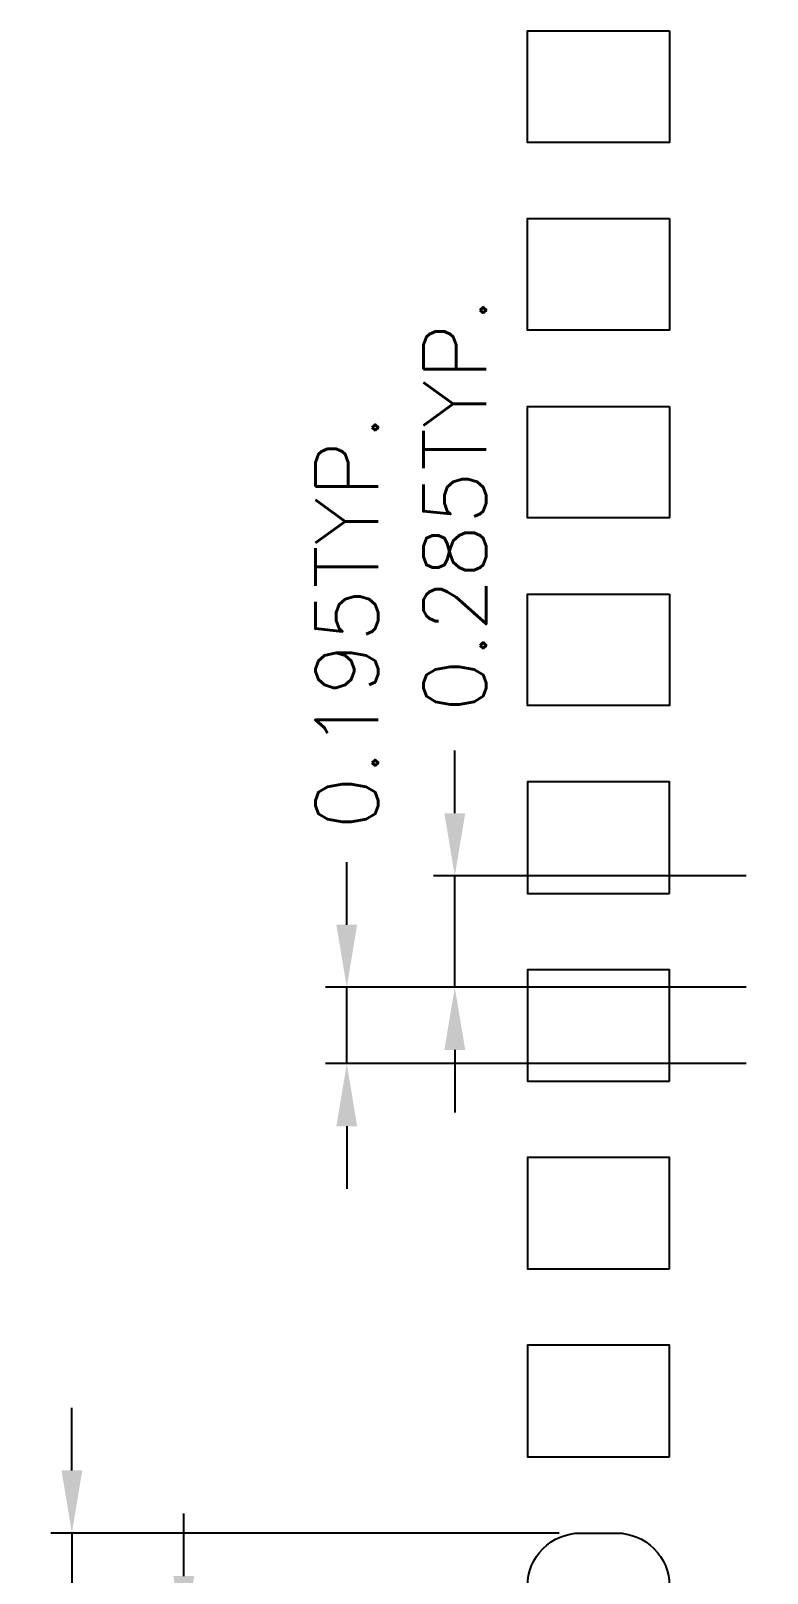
# Model space of a CAD drawing. Header units: millimetres. Extents: x 494.6 to 506.9, y 72.1 to 80.
# Drawn here: x 495.656 to 496.598, y 76.95 to 78.921 of the extents above; entities that cross this region are included whole.
import ezdxf

# ---------------------------------------------------------------- set-up
doc = ezdxf.new("R2010")
doc.units = ezdxf.units.MM
doc.header["$LTSCALE"] = 0.5
doc.header["$PDMODE"] = 98
doc.layers.add('DIM', color=3, linetype='Continuous')
doc.styles.add('SIMPLEX', font='simplex.shx', dxfattribs={"bigfont": 'AllInOneBig.shx'})
doc.dimstyles.new('Standard3', dxfattribs={"dimtxt": 0.08, "dimasz": 0.08, "dimexe": 0.027, "dimexo": 0.027, "dimgap": 0.027, "dimtad": 1, "dimdec": 3, "dimlfac": 2, "dimrnd": 0.0005, "dimzin": 1, "dimtxsty": 'SIMPLEX', "dimcen": 0.1905, "dimclrd": 256, "dimclre": 256, "dimclrt": 256, "dimazin": 3, "dimtp": 0.03, "dimtm": 0.03, "dimtfac": 0.8, "dimtdec": 3, "dimtmove": 0, "dimatfit": 3, "dimfxl": 0.05, "dimlwd": -1, "dimlwe": -1})

# ---------------------------------------------------------------- blocks, each defined once
blk = doc.blocks.new('*D300')
at = {"layer": 'Defpoints', "color": 0, "ltscale": 0.1, "transparency": 16777216}
for p in [(496.3589, 77.0014), (495.7088, 76.8664), (496.3589, 76.8664)]:
    blk.add_point(p, dxfattribs=at)
at = {"layer": 'DIM', "ltscale": 0.1, "transparency": 16777216}
for p, q in [((495.7088, 77.0814), (495.7088, 77.1614)), ((496.3319, 77.0014), (495.6818, 77.0014)), ((495.7088, 77.0014), (495.7088, 76.8664)), ((496.3319, 76.8664), (495.6818, 76.8664)), ((495.7088, 76.7864), (495.7088, 76.7064))]:
    blk.add_line(p, q, dxfattribs=at)
for points in [[(495.6955, 77.0814), (495.7221, 77.0814), (495.7088, 77.0014)], [(495.6955, 76.7864), (495.7221, 76.7864), (495.7088, 76.8664)]]:
    blk.add_solid(points, dxfattribs=at)
at = {"layer": 'DIM', "ltscale": 0.1, "transparency": 16777216, "insert": (495.7088, 76.3918), "char_height": 0.08, "attachment_point": 5, "rotation": 90, "style": 'SIMPLEX'}
blk.add_mtext('\\A1;0.270TYP.', dxfattribs=at)
blk = doc.blocks.new('*D301')
at = {"layer": 'Defpoints', "color": 0, "ltscale": 0.1, "transparency": 16777216}
for p in [(496.3589, 76.8664), (495.8519, 76.7689), (496.2914, 76.7689)]:
    blk.add_point(p, dxfattribs=at)
at = {"layer": 'DIM', "ltscale": 0.1, "transparency": 16777216}
for p, q in [((495.8519, 76.9464), (495.8519, 77.0264)), ((496.3319, 76.8664), (495.8249, 76.8664)), ((495.8519, 76.8664), (495.8519, 76.7689)), ((496.2644, 76.7689), (495.8249, 76.7689)), ((495.8519, 76.6889), (495.8519, 76.6089))]:
    blk.add_line(p, q, dxfattribs=at)
for points in [[(495.8385, 76.9464), (495.8652, 76.9464), (495.8519, 76.8664)], [(495.8385, 76.6889), (495.8652, 76.6889), (495.8519, 76.7689)]]:
    blk.add_solid(points, dxfattribs=at)
at = {"layer": 'DIM', "ltscale": 0.1, "transparency": 16777216, "insert": (495.8519, 76.3019), "char_height": 0.08, "attachment_point": 5, "rotation": 90, "style": 'SIMPLEX'}
blk.add_mtext('\\A1;0.195TYP.', dxfattribs=at)
blk = doc.blocks.new('*D304')
at = {"layer": 'Defpoints', "color": 0, "ltscale": 0.1, "transparency": 16777216}
for p in [(496.0602, 77.6989), (496.5977, 77.6989), (496.5977, 77.6014)]:
    blk.add_point(p, dxfattribs=at)
at = {"layer": 'DIM', "ltscale": 0.1, "transparency": 16777216}
for p, q in [((496.0602, 77.7789), (496.0602, 77.8589)), ((496.5707, 77.6989), (496.0332, 77.6989)), ((496.0602, 77.6014), (496.0602, 77.6989)), ((496.5707, 77.6014), (496.0332, 77.6014)), ((496.0602, 77.5214), (496.0602, 77.4414))]:
    blk.add_line(p, q, dxfattribs=at)
for points in [[(496.0469, 77.7789), (496.0735, 77.7789), (496.0602, 77.6989)], [(496.0469, 77.5214), (496.0735, 77.5214), (496.0602, 77.6014)]]:
    blk.add_solid(points, dxfattribs=at)
at = {"layer": 'DIM', "ltscale": 0.1, "transparency": 16777216, "insert": (496.0602, 78.1659), "char_height": 0.08, "attachment_point": 5, "rotation": 90, "style": 'SIMPLEX'}
blk.add_mtext('\\A1;0.195TYP.', dxfattribs=at)
blk = doc.blocks.new('*D305')
at = {"layer": 'Defpoints', "color": 0, "ltscale": 0.1, "transparency": 16777216}
for p in [(496.1983, 77.8414), (496.5977, 77.8414), (496.5977, 77.6989)]:
    blk.add_point(p, dxfattribs=at)
at = {"layer": 'DIM', "ltscale": 0.1, "transparency": 16777216}
for p, q in [((496.1983, 77.9214), (496.1983, 78.0014)), ((496.5707, 77.8414), (496.1713, 77.8414)), ((496.1983, 77.6989), (496.1983, 77.8414)), ((496.5707, 77.6989), (496.1713, 77.6989)), ((496.1983, 77.6189), (496.1983, 77.5389))]:
    blk.add_line(p, q, dxfattribs=at)
for points in [[(496.185, 77.9214), (496.2117, 77.9214), (496.1983, 77.8414)], [(496.185, 77.6189), (496.2117, 77.6189), (496.1983, 77.6989)]]:
    blk.add_solid(points, dxfattribs=at)
at = {"layer": 'DIM', "ltscale": 0.1, "transparency": 16777216, "insert": (496.1983, 78.316), "char_height": 0.08, "attachment_point": 5, "rotation": 90, "style": 'SIMPLEX'}
blk.add_mtext('\\A1;0.285TYP.', dxfattribs=at)

msp = doc.modelspace()

# ---------------------------------------------------------------- linework, layer by layer
at = {"ltscale": 0.3}
for points in [[(496.47269, 78.9214), (496.47269, 78.7789), (496.29144, 78.7789), (496.29144, 78.9214)], [(496.47269, 78.6814), (496.47269, 78.5389), (496.29144, 78.5389), (496.29144, 78.6814)], [(496.47269, 78.4414), (496.47269, 78.2989), (496.29144, 78.2989), (496.29144, 78.4414)], [(496.47269, 78.2014), (496.47269, 78.0589), (496.29144, 78.0589), (496.29144, 78.2014)], [(496.47269, 77.8189), (496.47269, 77.9614), (496.29144, 77.9614), (496.29144, 77.8189)], [(496.47269, 77.5789), (496.47269, 77.7214), (496.29144, 77.7214), (496.29144, 77.5789)], [(496.47269, 77.3389), (496.47269, 77.4814), (496.29144, 77.4814), (496.29144, 77.3389)], [(496.47269, 77.0989), (496.47269, 77.2414), (496.29144, 77.2414), (496.29144, 77.0989)]]:
    msp.add_lwpolyline(points, close=True, dxfattribs=at)
msp.add_lwpolyline([(496.47269, 76.9339), (496.47269, 76.9339, -0.4142136), (496.40519, 76.8664), (496.35894, 76.8664, -0.4142136), (496.29144, 76.9339), (496.29144, 76.9339, -0.4142136), (496.35894, 77.0014), (496.40519, 77.0014, -0.4142136)], format="xyb", close=True, dxfattribs=at)

# ---------------------------------------------------------------- dimensions: what is measured, and where the dimension line sits
at = {"layer": 'DIM', "ltscale": 0.1}
for base, p1, p2, picture, middle in [((496.19834, 77.8414), (496.59769, 77.6989), (496.59769, 77.8414), '*D305', (496.19834, 78.31602)), ((496.06021, 77.6989), (496.59769, 77.6014), (496.59769, 77.6989), '*D304', (496.06021, 78.1659)), ((495.70879, 76.8664), (496.35894, 77.0014), (496.35894, 76.8664), '*D300', (495.70879, 76.39178)), ((495.85186, 76.7689), (496.35894, 76.8664), (496.29144, 76.7689), '*D301', (495.85186, 76.3019))]:
    dim = msp.add_linear_dim(base=base, p1=p1, p2=p2, angle=90, text='<>TYP.', dimstyle='Standard3', dxfattribs=at)
    dim.commit()
    dim.dimension.update_dxf_attribs({"geometry": picture, "text_midpoint": middle})

doc.saveas('drawing.dxf')
